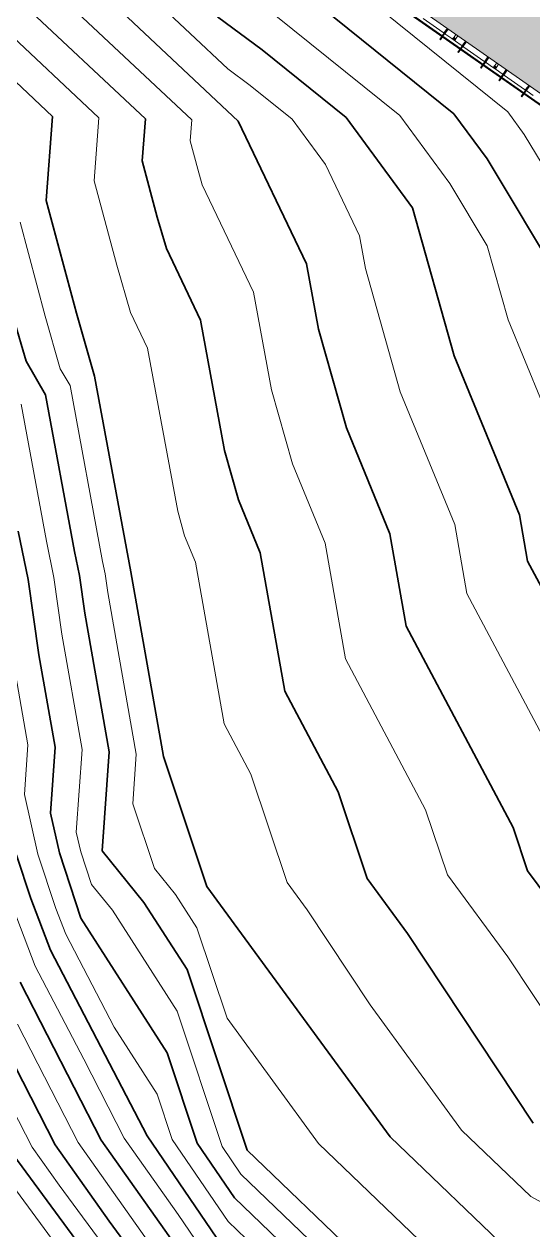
# Model space of a CAD drawing. Header units: millimetres. Extents: x -861324 to 439029, y -308065 to 694685.
# Drawn here: x -414118 to -388432, y 79907 to 140843 of the extents above; entities that cross this region are included whole.
import ezdxf

# ---------------------------------------------------------------- set-up
doc = ezdxf.new("R2010")
doc.units = ezdxf.units.MM
for name, color, linetype, lineweight in [('A-DETL-GENF', 92, 'Continuous', 9), ('A-DETL-THIN', 151, 'Continuous', 9), ('A-GENM', 13, 'Continuous', 9), ('C-TOPO-MAJR', 7, 'Continuous', 35), ('C-TOPO-MINR', 7, 'Continuous', 9), ('S-BEAM', 12, 'Continuous', 9)]:
    doc.layers.add(name, color=color, linetype=linetype, lineweight=lineweight)

# ---------------------------------------------------------------- blocks, each defined once
blk = doc.blocks.new('Dai phao do pin - DẢI PHAO ĐỠ PIN-15557-BỐ TRÍ BÈ PIN HỒ BẢN MÒNG')
at = {"layer": 'A-GENM', "color": 7}
for p, q in [((48350, -173), (48350, 66)), ((48410, 66), (48410, -173)), ((48888, 66), (48888, -88)), ((49002, -88), (49002, 66)), ((49470, -173), (49470, 66)), ((49530, 66), (49530, -173)), ((50860, -173), (50860, 66)), ((50920, 66), (50920, -173)), ((51398, 66), (51398, -88)), ((51512, -88), (51512, 66)), ((51980, -173), (51980, 66)), ((52040, 66), (52040, -173)), ((53370, -173), (53370, 66)), ((53430, 66), (53430, -173)), ((47070, -223), (48300, -223)), ((48359, -223), (48300, -223)), ((48460, -223), (48399, -223)), ((48460, -223), (48830, -223)), ((48880, -173), (48880, -118)), ((48880, -118), (48972, -118)), ((48918, -118), (49010, -118)), ((49010, -118), (49010, -173)), ((49060, -223), (49420, -223)), ((49479, -223), (49420, -223)), ((49580, -223), (49519, -223)), ((49580, -223), (50810, -223)), ((50869, -223), (50810, -223)), ((50970, -223), (50909, -223)), ((50970, -223), (51340, -223)), ((51390, -173), (51390, -118)), ((51390, -118), (51482, -118)), ((51428, -118), (51520, -118)), ((51520, -118), (51520, -173)), ((51570, -223), (51930, -223)), ((51983, -223), (51930, -223)), ((52090, -223), (52029, -223)), ((52090, -223), (53320, -223)), ((53379, -223), (53320, -223)), ((53480, -223), (53419, -223)), ((53480, -223), (53850, -223))]:
    blk.add_line(p, q, dxfattribs=at)
at = {"layer": 'A-GENM', "color": 9}
for p, q in [((48359, -223), (48300, -223)), ((48460, -223), (48399, -223)), ((49002, -223), (48830, -223)), ((48830, -223), (49002, -223)), ((48972, -118), (48880, -118)), ((48880, -118), (48880, -173)), ((48880, -173), (48880, -118)), ((48880, -118), (48880, -173)), ((48880, -118), (48972, -118)), ((48972, -118), (48880, -118)), ((48888, -223), (48888, -116)), ((48888, -116), (48888, -223)), ((49060, -223), (48888, -223)), ((48888, -223), (49060, -223)), ((49010, -118), (48918, -118)), ((48918, -118), (49010, -118)), ((49010, -118), (48918, -118)), ((49002, -116), (49002, -223)), ((49002, -223), (49002, -116)), ((49010, -173), (49010, -118)), ((49010, -118), (49010, -173)), ((49010, -173), (49010, -118)), ((49479, -223), (49420, -223)), ((49580, -223), (49519, -223)), ((50869, -223), (50810, -223)), ((50970, -223), (50909, -223)), ((51512, -223), (51340, -223)), ((51340, -223), (51512, -223)), ((51482, -118), (51390, -118)), ((51390, -118), (51390, -173)), ((51390, -173), (51390, -118)), ((51390, -118), (51390, -173)), ((51390, -118), (51482, -118)), ((51482, -118), (51390, -118)), ((51398, -223), (51398, -116)), ((51398, -116), (51398, -223)), ((51570, -223), (51398, -223)), ((51398, -223), (51570, -223)), ((51520, -118), (51428, -118)), ((51428, -118), (51520, -118)), ((51520, -118), (51428, -118)), ((51512, -116), (51512, -223)), ((51512, -223), (51512, -116)), ((51520, -173), (51520, -118)), ((51520, -118), (51520, -173)), ((51520, -173), (51520, -118)), ((51983, -223), (51930, -223)), ((52090, -223), (52029, -223)), ((53379, -223), (53320, -223)), ((53480, -223), (53419, -223))]:
    blk.add_line(p, q, dxfattribs=at)
at = {"layer": 'A-GENM', "color": 7}
for centre, radius, start, end in [((48300, -173), 50, 270, 360), ((48300, -173), 50, 270, 345), ((48460, -173), 50, 180, 270), ((48460, -173), 50, 180, 255), ((48830, -173), 50, 270, 360), ((48918, -88), 30, 180, 270), ((48972, -88), 30, 270, 360), ((49060, -173), 50, 180, 270), ((49420, -173), 50, 270, 360), ((49420, -173), 50, 270, 345), ((49580, -173), 50, 180, 270), ((49580, -173), 50, 180, 255), ((50810, -173), 50, 270, 360), ((50810, -173), 50, 270, 345), ((50970, -173), 50, 180, 270), ((50970, -173), 50, 180, 255), ((51340, -173), 50, 270, 360), ((51428, -88), 30, 180, 270), ((51482, -88), 30, 270, 360), ((51570, -173), 50, 180, 270), ((51930, -173), 50, 270, 360), ((51930, -173), 50, 270, 345), ((52090, -173), 50, 180, 270), ((52090, -173), 50, 180, 255), ((53320, -173), 50, 270, 360), ((53320, -173), 50, 270, 345), ((53480, -173), 50, 180, 270), ((53480, -173), 50, 180, 255)]:
    blk.add_arc(centre, radius, start, end, dxfattribs=at)
at = {"layer": 'A-GENM', "color": 9}
for centre, radius, start, end in [((48830, -173), 50, 270, 0), ((48830, -173), 50, 270, 360), ((48830, -173), 50, 270, 0), ((48939, -162), 25, 0, 180), ((48939, -162), 25, 360, 180), ((48939, -162), 25, 180, 0), ((48939, -162), 25, 180, 360), ((48941, -162), 25, 0, 180), ((48941, -162), 25, 0, 180), ((48941, -162), 25, 180, 0), ((48941, -162), 25, 180, 0), ((49060, -173), 50, 180, 270), ((49060, -173), 50, 180, 270), ((49060, -173), 50, 180, 270), ((51340, -173), 50, 270, 0), ((51340, -173), 50, 270, 360), ((51340, -173), 50, 270, 0), ((51449, -162), 25, 0, 180), ((51449, -162), 25, 360, 180), ((51449, -162), 25, 180, 0), ((51449, -162), 25, 180, 360), ((51451, -162), 25, 0, 180), ((51451, -162), 25, 0, 180), ((51451, -162), 25, 180, 0), ((51451, -162), 25, 180, 0), ((51570, -173), 50, 180, 270), ((51570, -173), 50, 180, 270), ((51570, -173), 50, 180, 270)]:
    blk.add_arc(centre, radius, start, end, dxfattribs=at)
blk = doc.blocks.new('Dầm C52 - Dầm C52-V176-BỐ TRÍ BÈ PIN HỒ BẢN MÒNG')
at = {"layer": 'S-BEAM', "color": 7}
for p, q in [((-39613, -20), (-39613, 20)), ((-39613, 20), (-39433, 20)), ((-39393, 20), (-38947, 20)), ((-39467, -20), (-39613, -20)), ((-38947, -20), (-39393, -20))]:
    blk.add_line(p, q, dxfattribs=at)
blk = doc.blocks.new('Dầm C52 - Dầm C52-19794-BỐ TRÍ BÈ PIN HỒ BẢN MÒNG')
at = {"layer": 'S-BEAM', "color": 7}
for p, q in [((-39613, -20), (-39613, 20)), ((-39613, 20), (-39433, 20)), ((-39393, 20), (-38947, 20)), ((-39433, -20), (-39613, -20)), ((-38947, -20), (-39393, -20))]:
    blk.add_line(p, q, dxfattribs=at)
blk = doc.blocks.new('Dầm C52 - Hộp 40x60-V197-BỐ TRÍ BÈ PIN HỒ BẢN MÒNG')
at = {"layer": 'S-BEAM', "color": 7}
for p, q in [((-110033, 20), (110033, 20)), ((110033, -20), (-110033, -20))]:
    blk.add_line(p, q, dxfattribs=at)
blk = doc.blocks.new('HOBANMONG_BEPIN 6_rvt-1-BỐ TRÍ BÈ PIN HỒ BẢN MÒNG')
at = {"layer": 'A-GENM', "lineweight": 9, "rotation": 324.9999999999996}
blk.add_blockref('Dai phao do pin - DẢI PHAO ĐỠ PIN-15557-BỐ TRÍ BÈ PIN HỒ BẢN MÒNG', (-432400, 168305), dxfattribs=at)
at = {"layer": 'S-BEAM', "lineweight": 9}
for name, p, rotation in [('Dầm C52 - Hộp 40x60-V197-BỐ TRÍ BÈ PIN HỒ BẢN MÒNG', (-404336, 148166), 324.9999999999993), ('Dầm C52 - Dầm C52-19794-BỐ TRÍ BÈ PIN HỒ BẢN MÒNG', (-370393, 172514), 54.99999999999903), ('Dầm C52 - Dầm C52-19794-BỐ TRÍ BÈ PIN HỒ BẢN MÒNG', (-369476, 171872), 54.99999999999903), ('Dầm C52 - Dầm C52-19794-BỐ TRÍ BÈ PIN HỒ BẢN MÒNG', (-368337, 171074), 54.99999999999903), ('Dầm C52 - Dầm C52-19794-BỐ TRÍ BÈ PIN HỒ BẢN MÒNG', (-367420, 170432), 54.99999999999903), ('Dầm C52 - Dầm C52-V176-BỐ TRÍ BÈ PIN HỒ BẢN MÒNG', (-366281, 169635), 54.99999999999903)]:
    blk.add_blockref(name, p, dxfattribs=dict(at, rotation=rotation))

msp = doc.modelspace()

# ---------------------------------------------------------------- hatches: boundary and pattern name
at = {"layer": 'A-DETL-GENF'}
msp.add_hatch(color=8, dxfattribs=at).paths.add_polyline_path([(-248957, 54506), (-211101, 108570), (-448889, 275071), (-493590, 211231), (-314845, 86073), (-308000, 95848), (-250260, 55418)])

# ---------------------------------------------------------------- linework, layer by layer
at = {"layer": 'A-DETL-THIN'}
msp.add_line((-493590, 211231), (-314845, 86073), dxfattribs=at)
at = {"layer": 'C-TOPO-MAJR'}
for p, q in [((-413131, 145175), (-403308, 135941)), ((-400878, 143131), (-392424, 136315)), ((-414545, 142211), (-407996, 136055)), ((-404350, 141213), (-402093, 139536)), ((-415958, 139247), (-412684, 136169)), ((-402093, 139536), (-397866, 136128)), ((-412684, 136169), (-413004, 131928)), ((-407996, 136055), (-408156, 133935)), ((-403308, 135941), (-399860, 128722)), ((-397866, 136128), (-394507, 131558)), ((-392424, 136315), (-390744, 134030)), ((-408156, 133935), (-407394, 131087)), ((-390744, 134030), (-386958, 127711)), ((-413004, 131928), (-411480, 126233)), ((-407394, 131087), (-406937, 129496)), ((-394507, 131558), (-392403, 124075)), ((-406937, 129496), (-405213, 125886)), ((-399860, 128722), (-399250, 125427)), ((-411480, 126233), (-410566, 123050)), ((-414630, 125930), (-414020, 123808)), ((-405213, 125886), (-403994, 119296)), ((-399250, 125427), (-397847, 120439)), ((-414020, 123808), (-413039, 122103)), ((-392403, 124075), (-389109, 116042)), ((-410566, 123050), (-408737, 113166)), ((-413039, 122103), (-411576, 114196)), ((-397847, 120439), (-395651, 115083)), ((-403994, 119296), (-403292, 116802)), ((-403292, 116802), (-402194, 114125)), ((-389109, 116042), (-388697, 113710)), ((-414415, 115225), (-413918, 112781)), ((-395651, 115083), (-394827, 110418)), ((-411576, 114196), (-411328, 112973)), ((-402194, 114125), (-400958, 107126)), ((-388697, 113710), (-380605, 98450)), ((-413918, 112781), (-413383, 108965)), ((-411328, 112973), (-411060, 111066)), ((-408737, 113166), (-407089, 103835)), ((-411060, 111066), (-409824, 104067)), ((-394827, 110418), (-389433, 100245)), ((-413383, 108965), (-412559, 104300)), ((-400958, 107126), (-398261, 102040)), ((-412559, 104300), (-412792, 100962)), ((-409824, 104067), (-410174, 99060)), ((-407089, 103835), (-404892, 97266)), ((-398261, 102040), (-396796, 97661)), ((-412792, 100962), (-412340, 98955)), ((-389433, 100245), (-388701, 98056)), ((-414505, 98850), (-413776, 96649)), ((-412340, 98955), (-411247, 95654)), ((-410174, 99060), (-408069, 96460)), ((-396796, 97661), (-394757, 94894)), ((-388701, 98056), (-384623, 92522)), ((-404892, 97266), (-395637, 84612)), ((-413776, 96649), (-412784, 94037)), ((-408069, 96460), (-405894, 93064)), ((-411247, 95654), (-406896, 88862)), ((-394757, 94894), (-388416, 85293)), ((-412784, 94037), (-407899, 84660)), ((-405894, 93064), (-402858, 83931)), ((-414322, 92419), (-410223, 84434)), ((-406896, 88862), (-405379, 84296)), ((-414596, 88200), (-412546, 84207)), ((-412546, 84207), (-409822, 80351)), ((-410223, 84434), (-404774, 76720)), ((-407899, 84660), (-404136, 79124)), ((-405379, 84296), (-403497, 81527)), ((-395637, 84612), (-388639, 77893)), ((-414870, 83981), (-408519, 75357)), ((-402858, 83931), (-388862, 70492)), ((-403497, 81527), (-394166, 72568)), ((-409822, 80351), (-406646, 76039))]:
    msp.add_line(p, q, dxfattribs=at)
at = {"layer": 'C-TOPO-MINR'}
for p, q in [((-412424, 146656), (-403829, 138577)), ((-400271, 144929), (-389703, 136409)), ((-413838, 143693), (-405652, 135998)), ((-401486, 141334), (-395145, 136221)), ((-415251, 140729), (-410340, 136112)), ((-403829, 138577), (-402701, 137738)), ((-402701, 137738), (-400587, 136034)), ((-410340, 136112), (-410580, 132931)), ((-405652, 135998), (-405732, 134938)), ((-400587, 136034), (-398907, 133749)), ((-395145, 136221), (-392626, 132794)), ((-389703, 136409), (-388863, 135266)), ((-405732, 134938), (-405351, 133514)), ((-388863, 135266), (-386970, 132107)), ((-405351, 133514), (-405122, 132718)), ((-398907, 133749), (-397183, 130140)), ((-410580, 132931), (-409437, 128660)), ((-405122, 132718), (-402536, 127304)), ((-392626, 132794), (-390732, 129634)), ((-414325, 130827), (-413055, 126082)), ((-397183, 130140), (-396879, 128492)), ((-390732, 129634), (-389680, 125893)), ((-409437, 128660), (-408751, 126273)), ((-396879, 128492), (-395125, 122257)), ((-402536, 127304), (-401622, 122362)), ((-408751, 126273), (-407889, 124468)), ((-413055, 126082), (-412293, 123429)), ((-389680, 125893), (-385837, 116522)), ((-407889, 124468), (-406365, 116231)), ((-412293, 123429), (-411802, 122577)), ((-411802, 122577), (-410156, 113681)), ((-401622, 122362), (-400570, 118620)), ((-395125, 122257), (-392380, 115563)), ((-414276, 121630), (-412995, 114710)), ((-400570, 118620), (-398923, 114604)), ((-406365, 116231), (-406014, 114984)), ((-392380, 115563), (-391762, 112064)), ((-412995, 114710), (-412623, 112877)), ((-406014, 114984), (-405465, 113645)), ((-398923, 114604), (-397893, 108772)), ((-410156, 113681), (-410032, 113070)), ((-405465, 113645), (-404023, 105481)), ((-412623, 112877), (-412221, 110015)), ((-410032, 113070), (-409898, 112116)), ((-409898, 112116), (-408456, 103951)), ((-391762, 112064), (-385019, 99348)), ((-412221, 110015), (-411191, 104184)), ((-397893, 108772), (-393847, 101143)), ((-414544, 107915), (-413926, 104416)), ((-404023, 105481), (-402675, 102937)), ((-413926, 104416), (-414101, 101912)), ((-411191, 104184), (-411483, 100011)), ((-408456, 103951), (-408631, 101447)), ((-402675, 102937), (-400844, 97464)), ((-414101, 101912), (-413422, 98902)), ((-408631, 101447), (-407533, 98163)), ((-393847, 101143), (-392748, 97858)), ((-411483, 100011), (-411257, 99007)), ((-413422, 98902), (-412512, 96152)), ((-411257, 99007), (-410710, 97357)), ((-407533, 98163), (-406480, 96863)), ((-392748, 97858), (-389690, 93708)), ((-415041, 97147), (-413553, 93228)), ((-410710, 97357), (-409658, 96057)), ((-400844, 97464), (-399824, 96080)), ((-406480, 96863), (-405393, 95165)), ((-412512, 96152), (-412015, 94845)), ((-409658, 96057), (-406395, 90963)), ((-399824, 96080), (-396654, 91279)), ((-405393, 95165), (-403875, 90599)), ((-412015, 94845), (-409573, 90157)), ((-389690, 93708), (-386520, 88907)), ((-413553, 93228), (-411110, 88540)), ((-406395, 90963), (-404118, 84113)), ((-396654, 91279), (-392027, 84952)), ((-414459, 90310), (-411384, 84321)), ((-403875, 90599), (-399248, 84272)), ((-409573, 90157), (-407398, 86761)), ((-411110, 88540), (-409061, 84547)), ((-407398, 86761), (-406639, 84478)), ((-414733, 86091), (-413708, 84094)), ((-392027, 84952), (-388528, 81593)), ((-413708, 84094), (-412346, 82166)), ((-411384, 84321), (-407298, 78535)), ((-409061, 84547), (-406337, 80690)), ((-406639, 84478), (-403816, 80326)), ((-404118, 84113), (-403178, 82729)), ((-399248, 84272), (-388751, 74192)), ((-403178, 82729), (-391514, 71530)), ((-414747, 82203), (-409455, 75016)), ((-412346, 82166), (-407582, 75698)), ((-388528, 81593), (-382506, 78284)), ((-406337, 80690), (-404455, 77922)), ((-403816, 80326), (-396818, 73606))]:
    msp.add_line(p, q, dxfattribs=at)

# ---------------------------------------------------------------- block references
at = {"lineweight": 5}
msp.add_blockref('HOBANMONG_BEPIN 6_rvt-1-BỐ TRÍ BÈ PIN HỒ BẢN MÒNG', (0, 0), dxfattribs=at)

doc.saveas('drawing.dxf')
